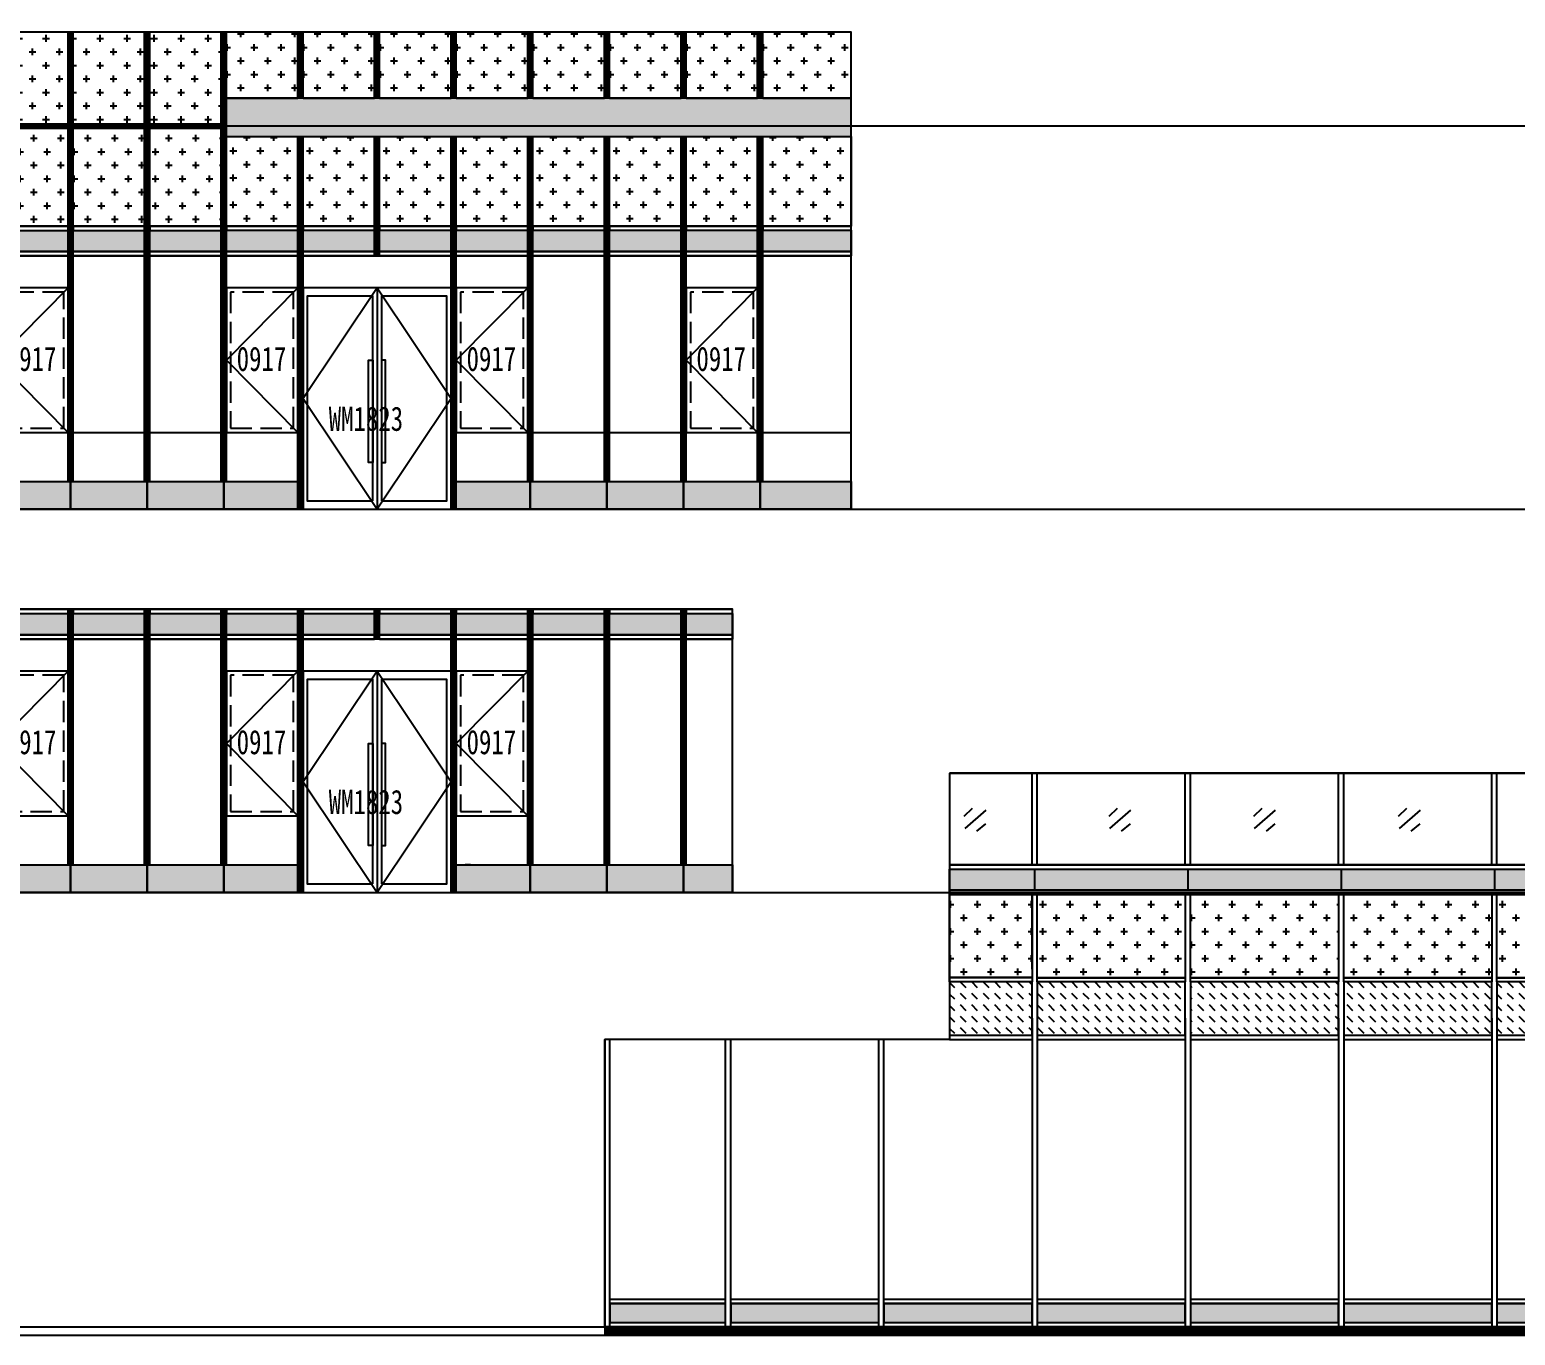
# Model space of a CAD drawing. Extents: x -483182 to 812890, y -390528 to -214858.
# Drawn here: x 371229 to 388678, y -364870 to -349540 of the extents above; entities that cross this region are included whole.
import ezdxf

# ---------------------------------------------------------------- set-up
doc = ezdxf.new("R2010")
doc.units = 0
doc.header["$LTSCALE"] = 1000
doc.header["$MEASUREMENT"] = 0
doc.linetypes.add('DASH', pattern=[0.35, 0.25, -0.1])
doc.layers.add('04-不打印_辅助线', color=165, linetype='Continuous', plot=False)
for name, color, linetype in [('05-填充_156', 156, 'Continuous'), ('05-填充_168', 168, 'Continuous'), ('05-填充_18', 18, 'Continuous'), ('A-C_幕墙龙骨', 133, 'Continuous'), ('A-C_窗', 140, 'Continuous'), ('A-E_栏杆', 232, 'Continuous'), ('D-铝板', 181, 'Continuous')]:
    doc.layers.add(name, color=color, linetype=linetype)
doc.styles.add('_TCH_AXIS', font='STXIHEI_0.TTF', dxfattribs={"width": 0.75})
doc.styles.get("Standard").update_dxf_attribs({"font": 'STXIHEI_0.TTF', "width": 0.75})

# ---------------------------------------------------------------- blocks, each defined once
blk = doc.blocks.new('*U325')
at = {"layer": '05-填充_168'}
h = blk.add_hatch(color=256, dxfattribs=at)
h.dxf.hatch_style = 1
h.paths.add_polyline_path([(0, 50), (1360, 50), (1360, 275), (0, 275)])
for points in [[(0, 325), (1360, 325)], [(0, 275), (1360, 275)], [(0, 50), (1360, 50)], [(0, 0), (1360, 0)]]:
    blk.add_lwpolyline(points)
blk.add_lwpolyline([(0, 50), (1360, 50), (1360, 275), (0, 275)], close=True)
blk = doc.blocks.new('*U464')
at = {"layer": '05-填充_156'}
h = blk.add_hatch(dxfattribs=at)
h.set_pattern_fill('DASH', color=256, scale=100, angle=315)
h.set_pattern_definition([(315, (17475, 318054.43), (134.703842, -3e-14), [95.25, -95.25])])
h.paths.add_polyline_path([(0, 50), (1740, 50), (1740, 675), (0, 675)])
blk.add_lwpolyline([(0, 50), (1740, 50), (1740, 675), (0, 675)], close=True)
for points in [[(0, 50), (1740, 50)], [(0, 0), (1740, 0)]]:
    blk.add_lwpolyline(points)
blk = doc.blocks.new('*U323')
at = {"layer": 'A-C_窗'}
blk.add_blockref('*U464', (-870, -312.5), dxfattribs=at)
blk = doc.blocks.new('kdytu')
at = {"layer": '05-填充_168'}
h = blk.add_hatch(color=256, dxfattribs=at)
h.dxf.hatch_style = 1
h.paths.add_polyline_path([(0, 50), (1740, 50), (1740, 275), (0, 275)])
for points in [[(0, 325), (1740, 325)], [(0, 275), (1740, 275)], [(0, 50), (1740, 50)], [(0, 0), (1740, 0)]]:
    blk.add_lwpolyline(points)
blk.add_lwpolyline([(0, 50), (1740, 50), (1740, 275), (0, 275)], close=True)
blk = doc.blocks.new('*U321')
at = {"layer": 'A-C_窗'}
blk.add_blockref('kdytu', (-870, -162.5), dxfattribs=at)
blk = doc.blocks.new('*U463')
at = {"layer": '05-填充_156'}
h = blk.add_hatch(dxfattribs=at)
h.set_pattern_fill('DASH', color=256, scale=100, angle=315)
h.set_pattern_definition([(315, (16705, 318054.43), (134.703842, -3e-14), [95.25, -95.25])])
h.paths.add_polyline_path([(0, 50), (970, 50), (970, 675), (0, 675)])
blk.add_lwpolyline([(0, 50), (970, 50), (970, 675), (0, 675)], close=True)
for points in [[(0, 50), (970, 50)], [(0, 0), (970, 0)]]:
    blk.add_lwpolyline(points)
blk = doc.blocks.new('*U336')
at = {"layer": '05-填充_168'}
h = blk.add_hatch(color=256, dxfattribs=at)
h.dxf.hatch_style = 1
h.paths.add_polyline_path([(0, 300), (12700, 300), (12700, 50), (0, 50)])
for points in [[(0, 350), (12700, 350)], [(0, 300), (12700, 300)], [(0, 50), (12700, 50)], [(0, 0), (12700, 0)]]:
    blk.add_lwpolyline(points)
for points in [[(0, 300), (12700, 300), (12700, 350), (0, 350)], [(0, 300), (12700, 300), (12700, 50), (0, 50)], [(12700, 0), (0, 0), (0, 50), (12700, 50)]]:
    blk.add_lwpolyline(points, close=True)
blk = doc.blocks.new('*U432')
at = {"layer": '05-填充_156'}
h = blk.add_hatch(dxfattribs=at)
h.set_pattern_fill('CROSS', color=136, scale=100)
h.set_pattern_definition([(0, (-32017, 312654.43), (158.75, 158.75), [79.375, -238.125]), (90, (-31977.32, 312614.74), (-158.75, 158.75), [79.375, -238.125])])
h.paths.add_polyline_path([(0, 875), (970, 875), (970, -100), (0, -100)])
for points in [[(0, 875), (970, 875), (970, -100), (0, -100)], [(970, -150), (0, -150), (0, -100), (970, -100)]]:
    blk.add_lwpolyline(points, close=True)
blk = doc.blocks.new('*U328')
at = {"layer": 'A-C_窗'}
blk.add_line((0, 125), (0, -125), dxfattribs=at)
blk = doc.blocks.new('*U326')
at = {"layer": 'A-E_栏杆'}
for p, q in [((-30, -537.5), (-30, 537.5)), ((30, -537.5), (30, 537.5))]:
    blk.add_line(p, q, dxfattribs=at)
blk = doc.blocks.new('*U430')
at = {"layer": '05-填充_156'}
h = blk.add_hatch(dxfattribs=at)
h.set_pattern_fill('CROSS', color=136, scale=100)
h.set_pattern_definition([(0, (-31247, 312654.43), (158.75, 158.75), [79.375, -238.125]), (90, (-31207.32, 312614.74), (-158.75, 158.75), [79.375, -238.125])])
h.paths.add_polyline_path([(0, 875), (1740, 875), (1740, -100), (0, -100)])
for points in [[(0, 875), (1740, 875), (1740, -100), (0, -100)], [(1740, -150), (0, -150), (0, -100), (1740, -100)]]:
    blk.add_lwpolyline(points, close=True)
blk = doc.blocks.new('*U330')
at = {"layer": 'A-C_窗'}
blk.add_blockref('*U430', (-870, -438), dxfattribs=at)
blk = doc.blocks.new('jtrsytrs')
at = {"layer": 'A-E_栏杆'}
for points in [[(861, -416), (763, -507)], [(1020, -435), (773, -648)], [(1016, -596), (911, -679)]]:
    blk.add_lwpolyline(points, dxfattribs=at)
blk = doc.blocks.new('*U327')
at = {"layer": 'A-C_窗'}
blk.add_blockref('jtrsytrs', (-907, 533), dxfattribs=at)
blk = doc.blocks.new('hgfsjdj')
at = {"layer": '05-填充_18', "const_width": 100}
blk.add_lwpolyline([(29433, -450), (0, -450)], dxfattribs=at)
at = {"layer": 'A-C_窗'}
for p, q in [((5020, 3800), (5020, 4675)), ((5080, 3800), (5080, 4675)), ((5020, 3225), (5020, -400)), ((5080, 3225), (5080, -400)), ((6820, 3225), (6820, -400)), ((6880, 3225), (6880, -400)), ((8620, 3225), (8620, -400)), ((8680, 3225), (8680, -400)), ((10420, 3225), (10420, -400)), ((10480, 3225), (10480, -400)), ((0, -400), (0, 2975)), ((60, -400), (60, 2975)), ((1420, -400), (1420, 2975)), ((1480, -400), (1480, 2975)), ((3220, -400), (3220, 2975)), ((3280, -400), (3280, 2975))]:
    blk.add_line(p, q, dxfattribs=at)
for points in [[(4050, 6100), (4050, 2975), (0, 2975), (0, -500), (29433, -500), (29433, 3650), (16750, 3650), (16750, 6100)], [(0, -500), (29433, -500), (29433, -400), (0, -400)]]:
    blk.add_lwpolyline(points, close=True, dxfattribs=at)
at = {"layer": 'A-E_栏杆'}
blk.add_line((4050, 6100), (13150, 6100), dxfattribs=at)
at = {"layer": 'A-C_窗'}
for name, p in [('*U336', (4050, 4675)), ('*U432', (4050, 3800)), ('*U463', (4050, 2975)), ('*U325', (60, -400))]:
    blk.add_blockref(name, p, dxfattribs=at)
at = {"layer": 'A-C_窗', "color": 0, "linetype": 'ByBlock', "lineweight": -2, "transparency": 16777216}
for name, p in [('*U328', (5050, 4850)), ('*U328', (6850, 4850)), ('*U328', (8650, 4850)), ('*U328', (10450, 4850)), ('*U330', (5950, 4237)), ('*U330', (7750, 4237)), ('*U330', (9550, 4237)), ('*U330', (11350, 4237)), ('*U323', (5950, 3287)), ('*U323', (7750, 3287)), ('*U323', (9550, 3287)), ('*U323', (11350, 3287)), ('*U321', (2350, -238)), ('*U321', (4150, -238)), ('*U321', (5950, -238)), ('*U321', (7750, -238)), ('*U321', (9550, -238)), ('*U321', (11350, -238))]:
    blk.add_blockref(name, p, dxfattribs=at)
at = {"layer": 'A-E_栏杆', "color": 0, "linetype": 'ByBlock', "lineweight": -2, "transparency": 16777216}
for name, p in [('*U326', (5050, 5562)), ('*U326', (6850, 5562)), ('*U326', (8650, 5562)), ('*U326', (10450, 5562)), ('*U327', (4364, 5567)), ('*U327', (6064, 5567)), ('*U327', (7764, 5567)), ('*U327', (9464, 5567))]:
    blk.add_blockref(name, p, dxfattribs=at)
blk = doc.blocks.new('*U353')
at = {"layer": '05-填充_168'}
h = blk.add_hatch(color=256, dxfattribs=at)
h.dxf.hatch_style = 1
h.paths.add_polyline_path([(0, 300), (840, 300), (840, 50), (0, 50)])
for points in [[(0, 350), (840, 350)], [(0, 300), (840, 300)], [(0, 50), (840, 50)], [(0, 0), (840, 0)]]:
    blk.add_lwpolyline(points)
for points in [[(0, 300), (840, 300), (840, 350), (0, 350)], [(0, 300), (840, 300), (840, 50), (0, 50)], [(840, 0), (0, 0), (0, 50), (840, 50)]]:
    blk.add_lwpolyline(points, close=True)
blk = doc.blocks.new('*U364')
at = {"layer": 'A-C_窗'}
blk.add_blockref('*U353', (-420, -175), dxfattribs=at)
blk = doc.blocks.new('*U365')
at = {"layer": 'A-C_窗', "color": 0, "linetype": 'ByBlock', "lineweight": -2, "transparency": 16777216}
for p in [(0, 0), (900, 0), (1800, 0), (2700, 0), (3600, 0), (4500, 0), (5400, 0), (6300, 0), (7200, 0), (8100, 0)]:
    blk.add_blockref('*U364', p, dxfattribs=at)
blk = doc.blocks.new('*U355')
at = {"layer": '05-填充_168'}
h = blk.add_hatch(color=256, dxfattribs=at)
h.dxf.hatch_style = 1
h.paths.add_polyline_path([(0, 300), (543, 300), (543, 50), (0, 50)])
for points in [[(0, 350), (543, 350)], [(0, 300), (543, 300)], [(0, 50), (543, 50)], [(0, 0), (543, 0)]]:
    blk.add_lwpolyline(points)
for points in [[(0, 300), (543, 300), (543, 350), (0, 350)], [(0, 300), (543, 300), (543, 50), (0, 50)], [(543, 0), (0, 0), (0, 50), (543, 50)]]:
    blk.add_lwpolyline(points, close=True)
blk = doc.blocks.new('*U722')
blk.add_lwpolyline([(0, 0), (840, 0), (840, 1700), (0, 1700)], close=True)
blk.add_lwpolyline([(840, 1700), (0, 850), (840, 0)])
at = {"linetype": 'DASH'}
blk.add_lwpolyline([(50, 50), (790, 50), (790, 1650), (50, 1650)], close=True, dxfattribs=at)
at = {"layer": '04-不打印_辅助线', "width": 0.75}
blk.add_text('0917', height=285.4, dxfattribs=at).set_placement((121, 723))
blk = doc.blocks.new('*U358')
at = {"layer": 'A-C_窗'}
blk.add_blockref('*U722', (-420, -750), dxfattribs=at)
blk = doc.blocks.new('*U359')
at = {"layer": 'A-C_窗', "color": 0, "linetype": 'ByBlock', "lineweight": -2, "transparency": 16777216}
for p in [(-18900, 0), (-16200, 0), (-13500, 0), (-10800, 0), (-8100, 0), (-5400, 0), (-2700, 0), (0, 0)]:
    blk.add_blockref('*U358', p, dxfattribs=at)
blk = doc.blocks.new('*U31')
at = {"layer": '05-填充_156'}
h = blk.add_hatch(dxfattribs=at)
h.set_pattern_fill('CROSS', color=136, scale=100)
h.set_pattern_definition([(0, (-32147, 313554.43), (158.75, 158.75), [79.375, -238.125]), (90, (-32107.32, 313514.74), (-158.75, 158.75), [79.375, -238.125])])
h.paths.add_polyline_path([(0, 1500), (840, 1500), (840, 350), (0, 350)])
at = {"layer": '05-填充_168'}
h = blk.add_hatch(color=256, dxfattribs=at)
h.dxf.hatch_style = 1
h.paths.add_polyline_path([(0, 300), (840, 300), (840, 50), (0, 50)])
for points in [[(0, 1550), (840, 1550)], [(0, 1500), (840, 1500)], [(0, 350), (840, 350)], [(0, 300), (840, 300)], [(0, 50), (840, 50)], [(0, 0), (840, 0)]]:
    blk.add_lwpolyline(points)
for points in [[(840, 1500), (0, 1500), (0, 1550), (840, 1550)], [(0, 1500), (840, 1500), (840, 350), (0, 350)], [(0, 300), (840, 300), (840, 350), (0, 350)], [(0, 300), (840, 300), (840, 50), (0, 50)], [(840, 0), (0, 0), (0, 50), (840, 50)]]:
    blk.add_lwpolyline(points, close=True)
blk = doc.blocks.new('*U357')
at = {"layer": '05-填充_156'}
h = blk.add_hatch(dxfattribs=at)
h.set_pattern_fill('CROSS', color=136, scale=100)
h.set_pattern_definition([(0, (-426655.5, 307741.93), (158.75, 158.75), [79.375, -238.125]), (90, (-426615.81, 307702.24), (-158.75, 158.75), [79.375, -238.125])])
h.paths.add_polyline_path([(420, 1313), (-420, 1313), (-420, 237), (420, 237)])
at = {"layer": 'A-C_窗'}
blk.add_blockref('*U31', (-420, -1313), dxfattribs=at)
blk = doc.blocks.new('tjuytduj')
at = {"layer": '05-填充_156'}
h = blk.add_hatch(dxfattribs=at)
h.set_pattern_fill('CROSS', color=136, scale=100)
h.set_pattern_definition([(0, (-408175.5, 321129.43), (158.75, 158.75), [79.375, -238.125]), (90, (-408135.81, 321089.74), (-158.75, 158.75), [79.375, -238.125])])
h.paths.add_polyline_path([(18900, 14700), (18060, 14700), (18060, 13925), (18900, 13925)])
h = blk.add_hatch(dxfattribs=at)
h.set_pattern_fill('CROSS', color=136, scale=100)
h.set_pattern_definition([(0, (-407275.5, 321129.43), (158.75, 158.75), [79.375, -238.125]), (90, (-407235.81, 321089.74), (-158.75, 158.75), [79.375, -238.125])])
h.paths.add_polyline_path([(19800, 14700), (18960, 14700), (18960, 13925), (19800, 13925)])
h = blk.add_hatch(dxfattribs=at)
h.set_pattern_fill('CROSS', color=136, scale=100)
h.set_pattern_definition([(0, (-406375.5, 321129.43), (158.75, 158.75), [79.375, -238.125]), (90, (-406335.81, 321089.74), (-158.75, 158.75), [79.375, -238.125])])
h.paths.add_polyline_path([(20700, 14700), (19860, 14700), (19860, 13925), (20700, 13925)])
h = blk.add_hatch(dxfattribs=at)
h.set_pattern_fill('CROSS', color=136, scale=100)
h.set_pattern_definition([(0, (-405475.5, 321129.43), (158.75, 158.75), [79.375, -238.125]), (90, (-405435.81, 321089.74), (-158.75, 158.75), [79.375, -238.125])])
h.paths.add_polyline_path([(21600, 14700), (20760, 14700), (20760, 13925), (21600, 13925)])
h = blk.add_hatch(dxfattribs=at)
h.set_pattern_fill('CROSS', color=136, scale=100)
h.set_pattern_definition([(0, (-404575.5, 321129.43), (158.75, 158.75), [79.375, -238.125]), (90, (-404535.81, 321089.74), (-158.75, 158.75), [79.375, -238.125])])
h.paths.add_polyline_path([(22500, 14700), (21660, 14700), (21660, 13925), (22500, 13925)])
h = blk.add_hatch(dxfattribs=at)
h.set_pattern_fill('CROSS', color=136, scale=100)
h.set_pattern_definition([(0, (-403675.5, 321129.43), (158.75, 158.75), [79.375, -238.125]), (90, (-403635.81, 321089.74), (-158.75, 158.75), [79.375, -238.125])])
h.paths.add_polyline_path([(23400, 14700), (22560, 14700), (22560, 13925), (23400, 13925)])
h = blk.add_hatch(dxfattribs=at)
h.set_pattern_fill('CROSS', color=136, scale=100)
h.set_pattern_definition([(0, (-402775.5, 321129.43), (158.75, 158.75), [79.375, -238.125]), (90, (-402735.81, 321089.74), (-158.75, 158.75), [79.375, -238.125])])
h.paths.add_polyline_path([(24300, 14700), (23460, 14700), (23460, 13925), (24300, 13925)])
h = blk.add_hatch(dxfattribs=at)
h.set_pattern_fill('CROSS', color=136, scale=100)
h.set_pattern_definition([(0, (-401875.5, 321129.43), (158.75, 158.75), [79.375, -238.125]), (90, (-401835.81, 321089.74), (-158.75, 158.75), [79.375, -238.125])])
h.paths.add_polyline_path([(25397, 14700), (24360, 14700), (24360, 13925), (25397, 13925)])
h = blk.add_hatch(dxfattribs=at)
h.set_pattern_fill('CROSS', color=136, scale=100)
h.set_pattern_definition([(0, (-14087, 325629.43), (158.75, 158.75), [79.375, -238.125]), (90, (-14047.32, 325589.74), (-158.75, 158.75), [79.375, -238.125])])
h.paths.add_polyline_path([(18060, 13475), (18900, 13475), (18900, 12425), (18060, 12425)])
h = blk.add_hatch(dxfattribs=at)
h.set_pattern_fill('CROSS', color=136, scale=100)
h.set_pattern_definition([(0, (-13187, 325629.43), (158.75, 158.75), [79.375, -238.125]), (90, (-13147.32, 325589.74), (-158.75, 158.75), [79.375, -238.125])])
h.paths.add_polyline_path([(18960, 13475), (19800, 13475), (19800, 12425), (18960, 12425)])
h = blk.add_hatch(dxfattribs=at)
h.set_pattern_fill('CROSS', color=136, scale=100)
h.set_pattern_definition([(0, (-12287, 325629.43), (158.75, 158.75), [79.375, -238.125]), (90, (-12247.32, 325589.74), (-158.75, 158.75), [79.375, -238.125])])
h.paths.add_polyline_path([(19860, 13475), (20700, 13475), (20700, 12425), (19860, 12425)])
h = blk.add_hatch(dxfattribs=at)
h.set_pattern_fill('CROSS', color=136, scale=100)
h.set_pattern_definition([(0, (-11387, 325629.43), (158.75, 158.75), [79.375, -238.125]), (90, (-11347.32, 325589.74), (-158.75, 158.75), [79.375, -238.125])])
h.paths.add_polyline_path([(20760, 13475), (21600, 13475), (21600, 12425), (20760, 12425)])
h = blk.add_hatch(dxfattribs=at)
h.set_pattern_fill('CROSS', color=136, scale=100)
h.set_pattern_definition([(0, (-10487, 325629.43), (158.75, 158.75), [79.375, -238.125]), (90, (-10447.32, 325589.74), (-158.75, 158.75), [79.375, -238.125])])
h.paths.add_polyline_path([(21660, 13475), (22500, 13475), (22500, 12425), (21660, 12425)])
h = blk.add_hatch(dxfattribs=at)
h.set_pattern_fill('CROSS', color=136, scale=100)
h.set_pattern_definition([(0, (-9587, 325629.43), (158.75, 158.75), [79.375, -238.125]), (90, (-9547.32, 325589.74), (-158.75, 158.75), [79.375, -238.125])])
h.paths.add_polyline_path([(22560, 13475), (23400, 13475), (23400, 12425), (22560, 12425)])
h = blk.add_hatch(dxfattribs=at)
h.set_pattern_fill('CROSS', color=136, scale=100)
h.set_pattern_definition([(0, (-8687, 325629.43), (158.75, 158.75), [79.375, -238.125]), (90, (-8647.32, 325589.74), (-158.75, 158.75), [79.375, -238.125])])
h.paths.add_polyline_path([(23460, 13475), (24300, 13475), (24300, 12425), (23460, 12425)])
h = blk.add_hatch(dxfattribs=at)
h.set_pattern_fill('CROSS', color=136, scale=100)
h.set_pattern_definition([(0, (-7590, 325629.43), (158.75, 158.75), [79.375, -238.125]), (90, (-7550.32, 325589.74), (-158.75, 158.75), [79.375, -238.125])])
h.paths.add_polyline_path([(24360, 13475), (25397, 13475), (25397, 12425), (24360, 12425)])
at = {"layer": '05-填充_168'}
h = blk.add_hatch(color=256, dxfattribs=at)
h.dxf.hatch_style = 1
h.paths.add_polyline_path([(18060, 12375), (18900, 12375), (18900, 12125), (18060, 12125)])
h = blk.add_hatch(color=256, dxfattribs=at)
h.dxf.hatch_style = 1
h.paths.add_polyline_path([(18960, 12375), (19800, 12375), (19800, 12125), (18960, 12125)])
h = blk.add_hatch(color=256, dxfattribs=at)
h.dxf.hatch_style = 1
h.paths.add_polyline_path([(19860, 12375), (20700, 12375), (20700, 12125), (19860, 12125)])
h = blk.add_hatch(color=256, dxfattribs=at)
h.dxf.hatch_style = 1
h.paths.add_polyline_path([(20760, 12375), (21600, 12375), (21600, 12125), (20760, 12125)])
h = blk.add_hatch(color=256, dxfattribs=at)
h.dxf.hatch_style = 1
h.paths.add_polyline_path([(21660, 12375), (22500, 12375), (22500, 12125), (21660, 12125)])
h = blk.add_hatch(color=256, dxfattribs=at)
h.dxf.hatch_style = 1
h.paths.add_polyline_path([(22560, 12375), (23400, 12375), (23400, 12125), (22560, 12125)])
h = blk.add_hatch(color=256, dxfattribs=at)
h.dxf.hatch_style = 1
h.paths.add_polyline_path([(23460, 12375), (24300, 12375), (24300, 12125), (23460, 12125)])
h = blk.add_hatch(color=256, dxfattribs=at)
h.dxf.hatch_style = 1
h.paths.add_polyline_path([(24360, 12375), (25397, 12375), (25397, 12125), (24360, 12125)])
h = blk.add_hatch(color=256, dxfattribs=at)
h.dxf.hatch_style = 1
h.paths.add_polyline_path([(14794, 9425), (18900, 9425), (18900, 9100), (14794, 9100)])
h = blk.add_hatch(color=256, dxfattribs=at)
h.dxf.hatch_style = 1
h.paths.add_polyline_path([(20760, 9425), (25397, 9425), (25397, 9100), (20760, 9100)])
h = blk.add_hatch(color=256, dxfattribs=at)
h.dxf.hatch_style = 1
h.paths.add_polyline_path([(11627, 4925), (18900, 4925), (18900, 4600), (11627, 4600)])
h = blk.add_hatch(color=256, dxfattribs=at)
h.dxf.hatch_style = 1
h.paths.add_polyline_path([(20760, 4925), (24003, 4925), (24003, 4600), (20760, 4600)])
for points in [[(18060, 13925), (18900, 13925)], [(18960, 13925), (19800, 13925)], [(19860, 13925), (20700, 13925)], [(20760, 13925), (21600, 13925)], [(21660, 13925), (22500, 13925)], [(22560, 13925), (23400, 13925)], [(23460, 13925), (24300, 13925)], [(24360, 13925), (25397, 13925)], [(18060, 12425), (18900, 12425)], [(18960, 12425), (19800, 12425)], [(19860, 12425), (20700, 12425)], [(20760, 12425), (21600, 12425)], [(21660, 12425), (22500, 12425)], [(22560, 12425), (23400, 12425)], [(23460, 12425), (24300, 12425)], [(24360, 12425), (25397, 12425)], [(18060, 12375), (18900, 12375)], [(18960, 12375), (19800, 12375)], [(19860, 12375), (20700, 12375)], [(20760, 12375), (21600, 12375)], [(21660, 12375), (22500, 12375)], [(22560, 12375), (23400, 12375)], [(23460, 12375), (24300, 12375)], [(24360, 12375), (25397, 12375)], [(18060, 12125), (18900, 12125)], [(18060, 12075), (18900, 12075)], [(18960, 12125), (19800, 12125)], [(18960, 12075), (19800, 12075)], [(19860, 12125), (20700, 12125)], [(19860, 12075), (20700, 12075)], [(20760, 12125), (21600, 12125)], [(20760, 12075), (21600, 12075)], [(21660, 12125), (22500, 12125)], [(21660, 12075), (22500, 12075)], [(22560, 12125), (23400, 12125)], [(22560, 12075), (23400, 12075)], [(23460, 12125), (24300, 12125)], [(23460, 12075), (24300, 12075)], [(24360, 12125), (25397, 12125)], [(24360, 12075), (25397, 12075)], [(19830, 11700), (18960, 10400), (19830, 9100)], [(19830, 11700), (19830, 9100)], [(19830, 11700), (20700, 10400), (19830, 9100)], [(19830, 7200), (18960, 5900), (19830, 4600)], [(19830, 7200), (19830, 4600)], [(19830, 7200), (20700, 5900), (19830, 4600)], [(16260, 4925), (16200, 4925)]]:
    blk.add_lwpolyline(points)
for points in [[(18060, 13475), (18900, 13475), (18900, 12425), (18060, 12425)], [(18960, 13475), (19800, 13475), (19800, 12425), (18960, 12425)], [(19860, 13475), (20700, 13475), (20700, 12425), (19860, 12425)], [(20760, 13475), (21600, 13475), (21600, 12425), (20760, 12425)], [(21660, 13475), (22500, 13475), (22500, 12425), (21660, 12425)], [(22560, 13475), (23400, 13475), (23400, 12425), (22560, 12425)], [(23460, 13475), (24300, 13475), (24300, 12425), (23460, 12425)], [(24360, 13475), (25397, 13475), (25397, 12425), (24360, 12425)], [(18060, 12375), (18900, 12375), (18900, 12425), (18060, 12425)], [(18960, 12375), (19800, 12375), (19800, 12425), (18960, 12425)], [(19860, 12375), (20700, 12375), (20700, 12425), (19860, 12425)], [(20760, 12375), (21600, 12375), (21600, 12425), (20760, 12425)], [(21660, 12375), (22500, 12375), (22500, 12425), (21660, 12425)], [(22560, 12375), (23400, 12375), (23400, 12425), (22560, 12425)], [(23460, 12375), (24300, 12375), (24300, 12425), (23460, 12425)], [(24360, 12375), (25397, 12375), (25397, 12425), (24360, 12425)], [(18060, 12375), (18900, 12375), (18900, 12125), (18060, 12125)], [(18960, 12375), (19800, 12375), (19800, 12125), (18960, 12125)], [(19860, 12375), (20700, 12375), (20700, 12125), (19860, 12125)], [(20760, 12375), (21600, 12375), (21600, 12125), (20760, 12125)], [(21660, 12375), (22500, 12375), (22500, 12125), (21660, 12125)], [(22560, 12375), (23400, 12375), (23400, 12125), (22560, 12125)], [(23460, 12375), (24300, 12375), (24300, 12125), (23460, 12125)], [(24360, 12375), (25397, 12375), (25397, 12125), (24360, 12125)], [(18900, 12075), (18060, 12075), (18060, 12125), (18900, 12125)], [(19800, 12075), (18960, 12075), (18960, 12125), (19800, 12125)], [(20700, 12075), (19860, 12075), (19860, 12125), (20700, 12125)], [(21600, 12075), (20760, 12075), (20760, 12125), (21600, 12125)], [(22500, 12075), (21660, 12075), (21660, 12125), (22500, 12125)], [(23400, 12075), (22560, 12075), (22560, 12125), (23400, 12125)], [(24300, 12075), (23460, 12075), (23460, 12125), (24300, 12125)], [(25397, 12075), (24360, 12075), (24360, 12125), (25397, 12125)], [(18960, 9100), (20700, 9100), (20700, 11700), (18960, 11700)], [(19780, 9200), (19780, 11600), (19010, 11600), (19010, 9200)], [(19880, 9200), (20650, 9200), (20650, 11600), (19880, 11600)], [(19780, 9650), (19730, 9650), (19730, 10850), (19780, 10850)], [(19880, 9650), (19930, 9650), (19930, 10850), (19880, 10850)], [(18960, 4600), (20700, 4600), (20700, 7200), (18960, 7200)], [(19780, 4700), (19780, 7100), (19010, 7100), (19010, 4700)], [(19880, 4700), (20650, 4700), (20650, 7100), (19880, 7100)], [(19780, 5150), (19730, 5150), (19730, 6350), (19780, 6350)], [(19880, 5150), (19930, 5150), (19930, 6350), (19880, 6350)]]:
    blk.add_lwpolyline(points, close=True)
at = {"layer": '05-填充_18', "const_width": 60}
for points in [[(16230, 9425), (16230, 14700)], [(17130, 9425), (17130, 14700)], [(18030, 9425), (18030, 14700)], [(18930, 13925), (18930, 14700)], [(19830, 13925), (19830, 14700)], [(20730, 13925), (20730, 14700)], [(21630, 13925), (21630, 14700)], [(22530, 13925), (22530, 14700)], [(23430, 13925), (23430, 14700)], [(24330, 13925), (24330, 14700)], [(18930, 9100), (18930, 13475)], [(19830, 12075), (19830, 13475)], [(20730, 9100), (20730, 13475)], [(21630, 9425), (21630, 13475)], [(22530, 9425), (22530, 13475)], [(23430, 9425), (23430, 13475)], [(24330, 9425), (24330, 13475)], [(16230, 4925), (16230, 7925)], [(17130, 4925), (17130, 7925)], [(18030, 4925), (18030, 7925)], [(18930, 4600), (18930, 7925)], [(19830, 7575), (19830, 7925)], [(20730, 4600), (20730, 7925)], [(21630, 4925), (21630, 7925)], [(22530, 4925), (22530, 7925)], [(23430, 4925), (23430, 7925)]]:
    blk.add_lwpolyline(points, dxfattribs=at)
at = {"layer": 'A-C_幕墙龙骨'}
for points in [[(16200, 9425), (16200, 14700)], [(16260, 9425), (16260, 14700)], [(17100, 9425), (17100, 14700)], [(17160, 9425), (17160, 14700)], [(18000, 9425), (18000, 14700)], [(18060, 9425), (18060, 14700)], [(18900, 13925), (18900, 14700)], [(18960, 13925), (18960, 14700)], [(19800, 13925), (19800, 14700)], [(19860, 13925), (19860, 14700)], [(20700, 13925), (20700, 14700)], [(20760, 13925), (20760, 14700)], [(21600, 13925), (21600, 14700)], [(21660, 13925), (21660, 14700)], [(22500, 13925), (22500, 14700)], [(22560, 13925), (22560, 14700)], [(23400, 13925), (23400, 14700)], [(23460, 13925), (23460, 14700)], [(24300, 13925), (24300, 14700)], [(24360, 13925), (24360, 14700)], [(18900, 9100), (18900, 13475)], [(18960, 9100), (18960, 13475)], [(19800, 12075), (19800, 13475)], [(19860, 12075), (19860, 13475)], [(20700, 9100), (20700, 13475)], [(20760, 9100), (20760, 13475)], [(21600, 9425), (21600, 13475)], [(21660, 9425), (21660, 13475)], [(22500, 9425), (22500, 13475)], [(22560, 9425), (22560, 13475)], [(23400, 9425), (23400, 13475)], [(23460, 9425), (23460, 13475)], [(24300, 9425), (24300, 13475)], [(24360, 9425), (24360, 13475)], [(16200, 4925), (16200, 7925)], [(16260, 4925), (16260, 7925)], [(17100, 4925), (17100, 7925)], [(17160, 4925), (17160, 7925)], [(18000, 4925), (18000, 7925)], [(18060, 4925), (18060, 7925)], [(18900, 4600), (18900, 7925)], [(18960, 4600), (18960, 7925)], [(19800, 7575), (19800, 7925)], [(19860, 7575), (19860, 7925)], [(20700, 4600), (20700, 7925)], [(20760, 4600), (20760, 7925)], [(21600, 4925), (21600, 7925)], [(21660, 4925), (21660, 7925)], [(22500, 4925), (22500, 7925)], [(22560, 4925), (22560, 7925)], [(23400, 4925), (23400, 7925)], [(23460, 4925), (23460, 7925)], [(19860, 7575), (19800, 7575)], [(17160, 4925), (17100, 4925)], [(18060, 4925), (18000, 4925)], [(20926, 4925), (20866, 4925)], [(21660, 4925), (21600, 4925)], [(22560, 4925), (22500, 4925)], [(23460, 4925), (23400, 4925)], [(18960, 4600), (18900, 4600)]]:
    blk.add_lwpolyline(points, dxfattribs=at)
at = {"layer": 'A-C_窗'}
for p, q in [((18960, 12075), (20700, 12075)), ((-1350, 10000), (18960, 10000)), ((20700, 10000), (25397, 10000)), ((14460, 7575), (16200, 7575))]:
    blk.add_line(p, q, dxfattribs=at)
blk.add_lwpolyline([(0, -600), (11627, -600), (11627, 4600), (24003, 4600), (24003, 7925), (14794, 7925), (14794, 9100), (25397, 9100), (25397, 14700), (-1350, 14700), (-1350, 3550), (0, 3550), (0, -600)], dxfattribs=at)
for points in [[(15330, 9425), (16230, 9425), (16230, 9100), (15330, 9100)], [(16230, 9425), (17130, 9425), (17130, 9100), (16230, 9100)], [(17130, 9425), (18030, 9425), (18030, 9100), (17130, 9100)], [(18030, 9425), (18900, 9425), (18900, 9100), (18030, 9100)], [(20760, 9425), (21630, 9425), (21630, 9100), (20760, 9100)], [(21630, 9425), (22530, 9425), (22530, 9100), (21630, 9100)], [(22530, 9425), (23430, 9425), (23430, 9100), (22530, 9100)], [(23430, 9425), (24330, 9425), (24330, 9100), (23430, 9100)], [(24330, 9425), (25397, 9425), (25397, 9100), (24330, 9100)], [(16230, 4600), (15330, 4600), (15330, 4925), (16230, 4925)], [(17130, 4600), (16230, 4600), (16230, 4925), (17130, 4925)], [(18030, 4600), (17130, 4600), (17130, 4925), (18030, 4925)], [(18900, 4600), (18030, 4600), (18030, 4925), (18900, 4925)], [(21630, 4600), (20760, 4600), (20760, 4925), (21630, 4925)], [(22530, 4600), (21630, 4600), (21630, 4925), (22530, 4925)], [(23430, 4600), (22530, 4600), (22530, 4925), (23430, 4925)], [(24003, 4600), (23430, 4600), (23430, 4925), (24003, 4925)]]:
    blk.add_lwpolyline(points, close=True, dxfattribs=at)
at = {"layer": 'A-C_窗', "color": 0, "linetype": 'ByBlock', "lineweight": -2, "transparency": 16777216}
for p in [(15780, 13387), (16680, 13387), (17580, 13387)]:
    blk.add_blockref('*U357', p, dxfattribs=at)
at = {"layer": 'A-C_窗'}
for name, p in [('*U359', (18480, 10750)), ('*U722', (20760, 10000)), ('*U722', (23460, 10000)), ('*U365', (14880, 7750)), ('*U355', (23460, 7575)), ('*U359', (18480, 6250)), ('*U722', (20760, 5500))]:
    blk.add_blockref(name, p, dxfattribs=at)
at = {"layer": '04-不打印_辅助线', "style": '_TCH_AXIS', "width": 0.75}
for p in [(19262, 10020), (19262, 5520)]:
    blk.add_text('WM1823', height=285.4, dxfattribs=at).set_placement(p)
blk = doc.blocks.new('A$C58EF75E215')
at = {"layer": '05-填充_18'}
h = blk.add_hatch(color=256, dxfattribs=at)
h.dxf.hatch_style = 1
h.paths.add_polyline_path([(0, -100), (7397, -100), (7397, 350), (0, 350)])
blk.add_lwpolyline([(0, -100), (7397, -100), (7397, 350), (0, 350)], close=True)

msp = doc.modelspace()

# ---------------------------------------------------------------- linework, layer by layer
at = {"layer": '04-不打印_辅助线'}
for points in [[(-29082.7, -350670.4), (480719.6, -350670.4)], [(-29082.7, -355170.4), (480719.6, -355170.4)], [(-29082.7, -359670.4), (480719.6, -359670.4)], [(-29082.7, -364770.4), (480719.6, -364770.4)], [(-29082.7, -364870.4), (480719.6, -364870.4)]]:
    msp.add_lwpolyline(points, dxfattribs=at)

# ---------------------------------------------------------------- block references
at = {"layer": 'A-C_窗'}
for name, p in [('tjuytduj', (355479, -364270.4)), ('hgfsjdj', (377982.2, -364370.4))]:
    msp.add_blockref(name, p, dxfattribs=at)
at = {"layer": 'D-铝板'}
msp.add_blockref('A$C58EF75E215', (373479, -350695.4), dxfattribs=at)

doc.saveas('drawing.dxf')
